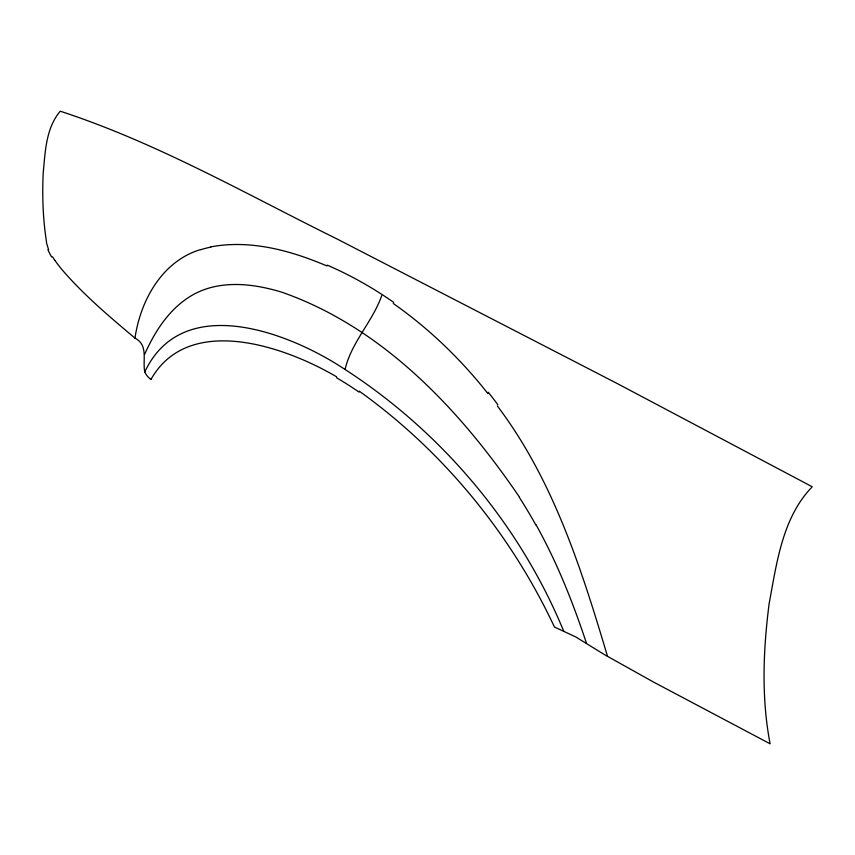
<?xml version="1.0" encoding="UTF-8"?>
<svg xmlns="http://www.w3.org/2000/svg" width="855" height="855" viewBox="0 0 855 855"><rect width="100%" height="100%" fill="white"/><g stroke="black" fill="none" stroke-linecap="round" stroke-linejoin="round"><path stroke-width="1.28" d="M150.929 379.47A35.269 20.317 0 0 1 144.784 371.936C142.315 360.35 148.695 345.153 134.983 338.12C140.412 300.522 162.161 260.925 200.754 249.532M345.067 369.456C351.341 342.267 372.524 321.79 381.715 295.648M144.794 371.925C182.532 291.705 288.648 332.264 343.763 368.633C441.062 431.241 519.669 524.179 563.734 631.247M144.602 354.398C154.915 331.27 169.44 308.548 191.787 295.456C219.265 279.371 253.24 283.336 282.374 292.389C383.468 327.914 460.567 410.539 519.498 497.183M150.929 379.47C188.752 312.663 285.452 346.617 336.656 376.852M210.747 246.892C250.291 239.4 290.721 250.494 326.984 265.969M359.153 391.109C442.986 451.034 510.788 533.766 554.446 627.025L575.65 636.879L604.774 654.823L653.455 682.023L770.109 743.797C761.26 697.648 763.173 650.099 769.126 603.705C776.661 563.327 782.346 517.457 812.25 486.773L617.363 383.606L337.575 239.24C246.411 194.256 157.277 142.881 60.245 111.203C45.817 128.197 45.176 152.179 43.188 173.362C42.162 196.019 42.932 218.837 46.416 241.27A50.766 27.809 3.1 0 0 46.565 243.066L48.596 249.692M393.257 303.461C429.028 328.566 460.824 359.218 487.863 393.514M134.983 338.12C109.429 316.639 83.726 294.975 61.934 269.571A278.281 151.827 3.4 0 1 54.848 260.305M497.343 405.954C553.153 479.762 581.453 568.864 607.52 656.384M54.806 260.315L52.454 256.799M536.042 524.788C557.054 562.344 572.946 602.519 586.487 643.302M336.646 377.803A397.767 230.529 62.4 0 1 359.068 392.103M51.631 256.928A135.379 74.417 2.4 0 1 47.944 249.767M200.818 249.671A245.342 150.213 60.6 0 1 210.843 247.106M327.198 265.125A650.548 463.549 -85.4 0 1 393.685 302.349M488.301 392.285A385.958 207.947 72.6 0 1 497.845 404.746M519.338 497.386A218.998 91.635 61.5 0 1 535.829 524.917"/></g></svg>
